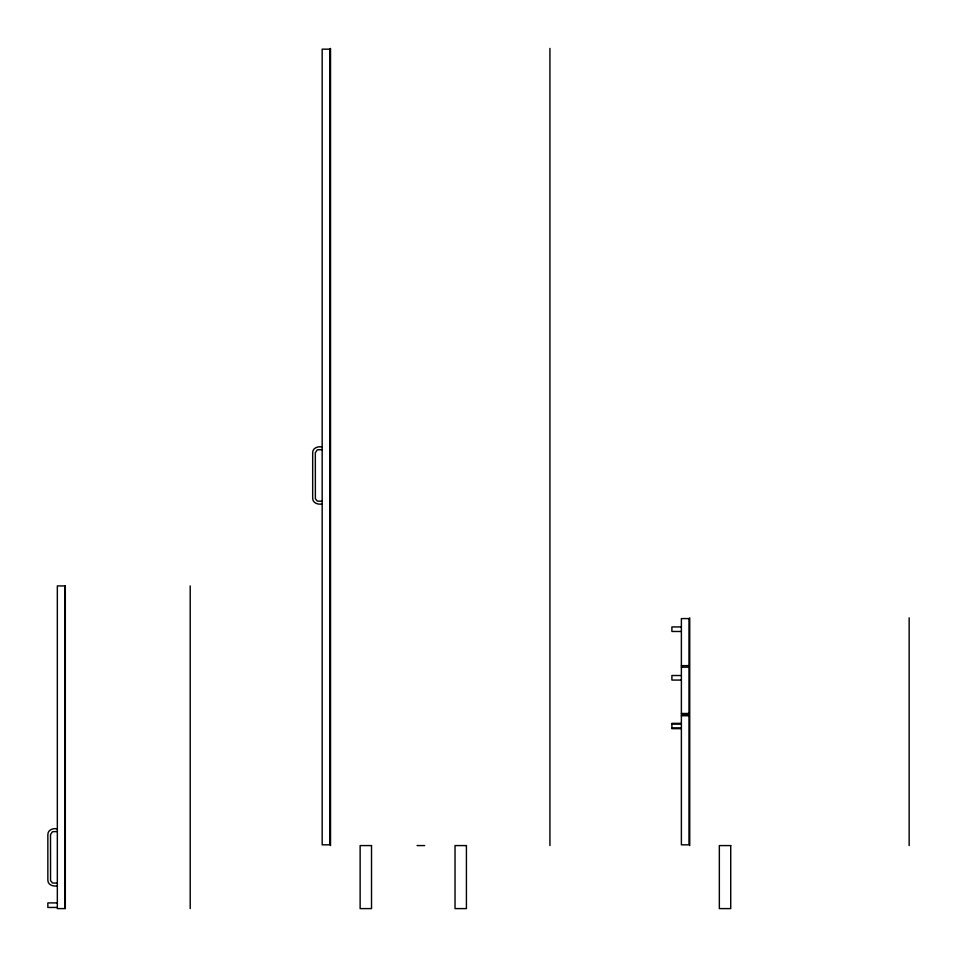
<?xml version="1.0" encoding="UTF-8"?>
<svg xmlns="http://www.w3.org/2000/svg" width="957" height="957" viewBox="0 0 957 957"><rect width="100%" height="100%" fill="white"/><g stroke="black" fill="none" stroke-linecap="round" stroke-linejoin="round"><path stroke-width="1.44" d="M322.174 446.991C318.179 446.034 312.592 447.852 312.676 452.685L312.676 498.238C312.592 503.071 318.179 504.901 322.174 503.932M322.174 449.646L317.329 449.838L315.332 452.685L315.379 498.764L317.329 501.097L322.174 501.277M681.384 626.931L671.898 626.931L671.898 631.476L681.384 631.476M681.384 665.641L688.98 665.641M681.384 667.161L688.98 667.161M681.384 675.522L671.898 675.522L671.898 680.068L681.384 680.068M681.384 713.479L688.98 713.479M681.384 715.752L688.98 715.752M681.384 723.348L671.898 723.348L671.898 728.66L681.384 728.66M671.898 724.102L681.384 724.102M671.898 727.906L681.384 727.906M57.336 828.882C53.353 827.913 47.754 829.743 47.85 834.576L47.85 880.129C47.754 884.95 53.353 886.78 57.336 885.823M57.336 831.537L52.503 831.717L50.506 834.576L50.554 880.655L52.503 882.976L57.336 883.167M417.073 845.581L424.669 845.581M57.336 902.906L47.85 902.906L47.85 907.451L57.336 907.451M909.15 617.815L909.15 845.581M689.734 617.815L689.734 845.581M549.928 48.4L549.928 845.581M330.524 48.4L330.524 845.581M190.204 585.923L190.204 908.6M65.315 585.923L65.315 908.6M329.758 49.166L322.174 49.166L322.174 844.828L329.758 844.828L329.758 49.166M64.932 585.923L57.336 585.923L57.336 908.6L64.932 908.6L64.932 585.923M688.98 618.581L681.384 618.581L681.384 714.233L688.98 714.233L688.98 618.581M688.98 714.999L681.384 714.999L681.384 844.828L688.98 844.828L688.98 714.999M371.519 845.581L360.131 845.581L360.131 908.6L371.519 908.6L371.519 845.581M466.418 845.581L455.03 845.581L455.03 908.6L466.418 908.6L466.418 845.581M730.729 845.581L719.341 845.581L719.341 908.6L730.729 908.6L730.729 845.581"/></g></svg>
